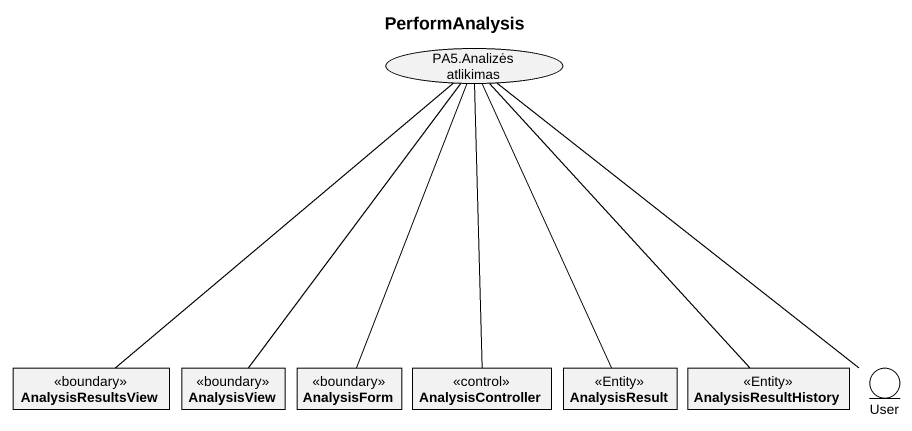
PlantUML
@startuml
title PerformAnalysis
allowmixing
hide circle
hide empty members
usecase "PA5.Analizės atlikimas" as PA5_Analizės_atlikimas
class AnalysisResultsView <<boundary>>
class AnalysisView <<boundary>>
class AnalysisForm <<boundary>>
class AnalysisController <<control>>
class AnalysisResult <<Entity>>
class AnalysisResultHistory <<Entity>>
entity User
PA5_Analizės_atlikimas -- AnalysisResultsView
PA5_Analizės_atlikimas -- AnalysisView
PA5_Analizės_atlikimas -- AnalysisForm
PA5_Analizės_atlikimas -- AnalysisController
PA5_Analizės_atlikimas -- AnalysisResult
PA5_Analizės_atlikimas -- AnalysisResultHistory
PA5_Analizės_atlikimas -- User
@enduml
